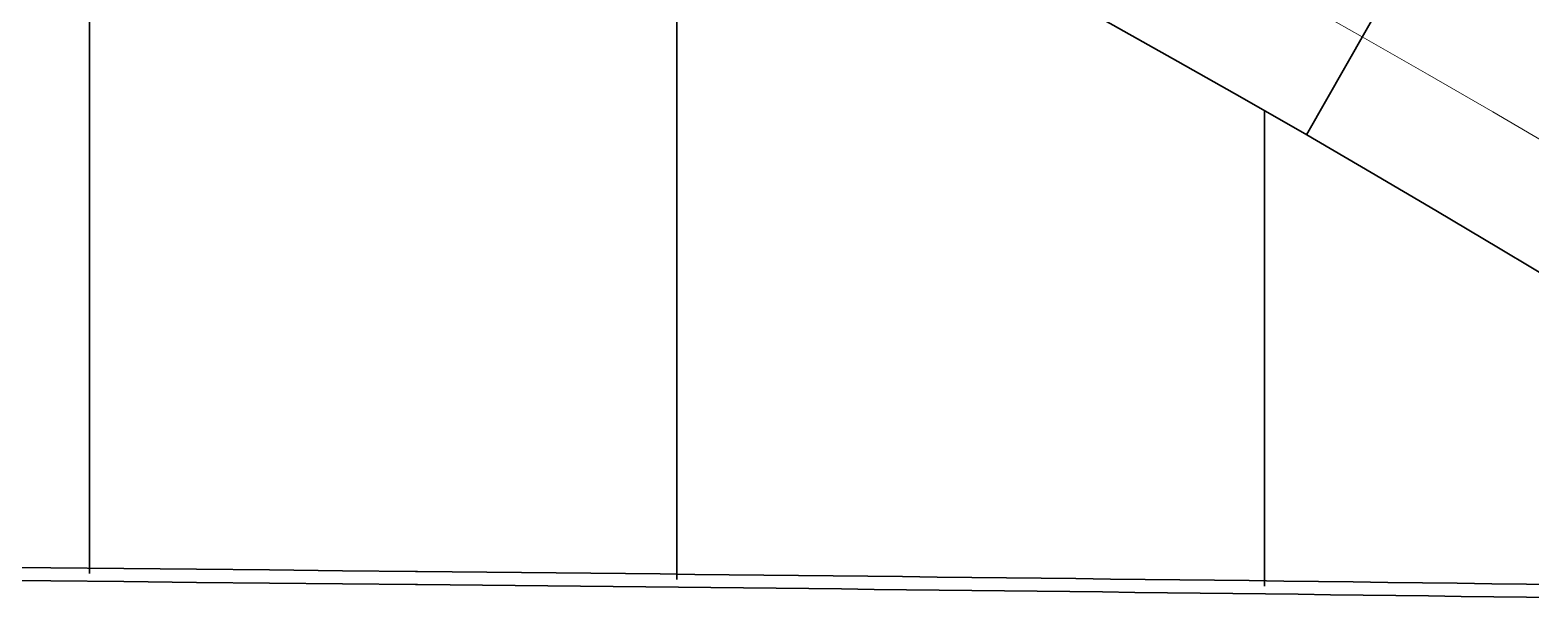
# Model space of a CAD drawing. Extents: x 1767995 to 4174245, y 542814 to 862564.
# Drawn here: x 4047925 to 4070917, y 583941 to 592836 of the extents above; entities that cross this region are included whole.
import ezdxf

# ---------------------------------------------------------------- set-up
doc = ezdxf.new("R2010")
doc.units = 0
doc.header["$LTSCALE"] = 3500
for name, color, linetype, lineweight in [('1粗实线', 1, 'Continuous', 30), ('标注', 3, 'Continuous', 18), ('桥 构造粗实', 1, 'Continuous', 30)]:
    doc.layers.add(name, color=color, linetype=linetype, lineweight=lineweight)

msp = doc.modelspace()

# ---------------------------------------------------------------- linework, layer by layer
at = {"layer": '1粗实线'}
for points in [[(3883834, 584907.6, -0.0010736), (3910820.5, 585046.5), (3910835.1, 585046.6, -0.0032499), (4053829.4, 584546.1), (4053859.7, 584545.8, -0.0014157), (4087834, 584109.9, -0.0014134)], [(3883834, 584707.6, -0.0010736), (3910820.5, 584846.5), (3910835.1, 584846.6, -0.0032499), (4053829.4, 584346.1), (4053859.7, 584345.8, -0.0013324), (4085834, 583940.9, -0.0013324)]]:
    msp.add_lwpolyline(points, format="xyb", dxfattribs=at)
at = {"layer": '标注', "color": 8, "ltscale": 550}
msp.add_lwpolyline([(4051334, 601381.6), (4052334, 600927.4), (4053334, 600466.3), (4054334, 599998.4), (4055334, 599523.7), (4056334, 599042.1), (4057334, 598553.8), (4058334, 598058.5), (4059334, 597556.5), (4060334, 597047.6), (4061334, 596531.9), (4062334, 596009.4), (4063334, 595480), (4064334, 594943.8), (4065334, 594400.8), (4066334, 593851), (4067334, 593294.3), (4068334, 592730.8), (4069334, 592160.4), (4070334, 591583.2), (4071334, 590999.2)], dxfattribs=at)
at = {"layer": '桥 构造粗实'}
for p, q in [((4048834, 600784.9), (4048834, 584516.2)), ((4057834, 596473.6), (4057834, 584424.9)), ((4069189.2, 594230.3), (4067478.8, 591231.3)), ((4066834, 591601.2), (4066834, 584320.7))]:
    msp.add_line(p, q, dxfattribs=at)
msp.add_lwpolyline([(4051334, 599642.7), (4051673.9, 599485), (4052662.1, 599019.7), (4053650.3, 598547.7), (4054638.4, 598068.9), (4055626.5, 597583.4), (4056614.6, 597091.1), (4057602.7, 596592), (4058590.8, 596086.2), (4059578.8, 595573.6), (4060566.9, 595054.2), (4061554.9, 594528), (4062542.9, 593995.1), (4063530.8, 593455.5), (4064518.8, 592909), (4065506.8, 592355.8), (4066494.7, 591795.8), (4067482.6, 591229.1), (4068470.5, 590655.5), (4069458.4, 590075.2), (4070446.3, 589488.2), (4071434.2, 588894.3)], dxfattribs=at)

doc.saveas('drawing.dxf')
